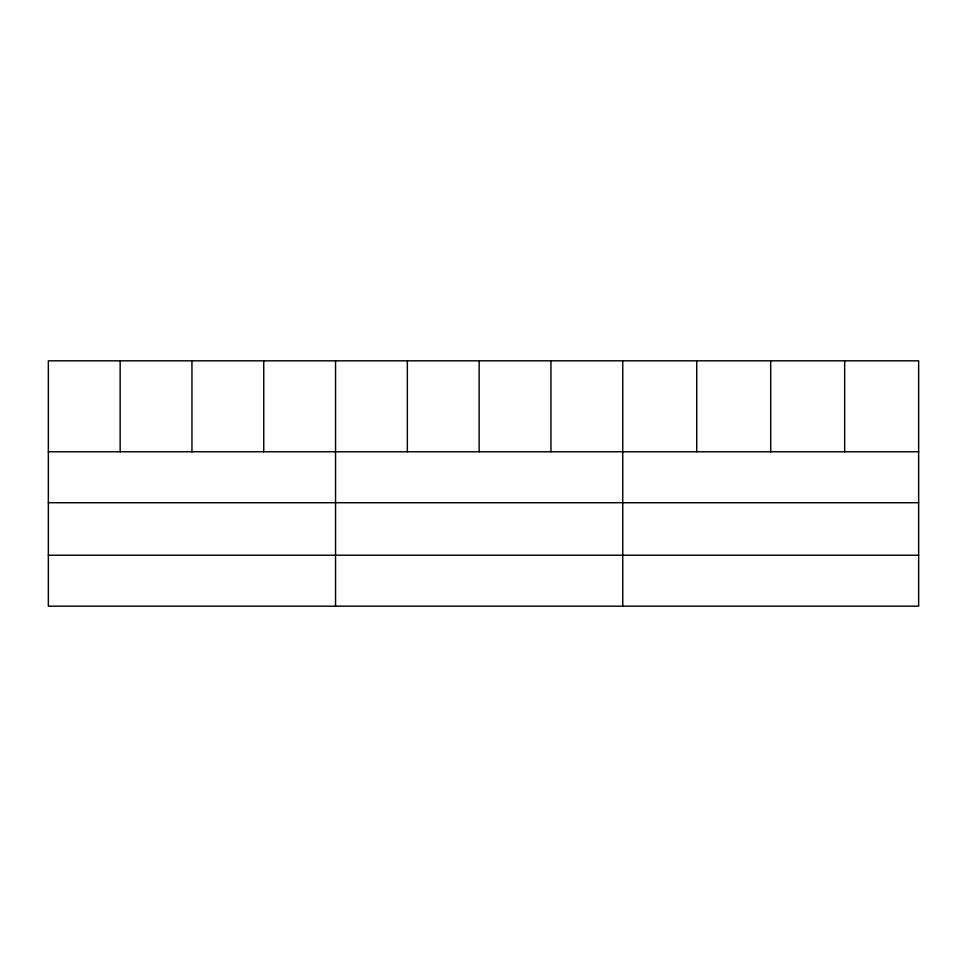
<?xml version="1.0" encoding="UTF-8"?>
<svg xmlns="http://www.w3.org/2000/svg" width="967" height="967" viewBox="0 0 967 967"><rect width="100%" height="100%" fill="white"/><g stroke="black" fill="none" stroke-linecap="round" stroke-linejoin="round"><path stroke-width="1.45" d="M918.65 502.719L918.65 360.824L48.35 360.824L48.35 606.176L918.65 606.176L918.65 502.719L48.35 502.719M48.35 451.77L918.65 451.77M48.35 555.215L918.65 555.215M844.674 360.824L844.674 451.77M770.699 360.824L770.699 451.77M696.723 360.824L696.723 451.77M622.748 360.824L622.748 606.176M550.948 360.824L550.948 451.77M479.148 360.824L479.148 451.77M407.349 360.824L407.349 451.77M335.549 360.824L335.549 606.176M263.749 360.824L263.749 451.77M191.95 360.824L191.95 451.77M120.15 360.824L120.15 451.77"/></g></svg>
